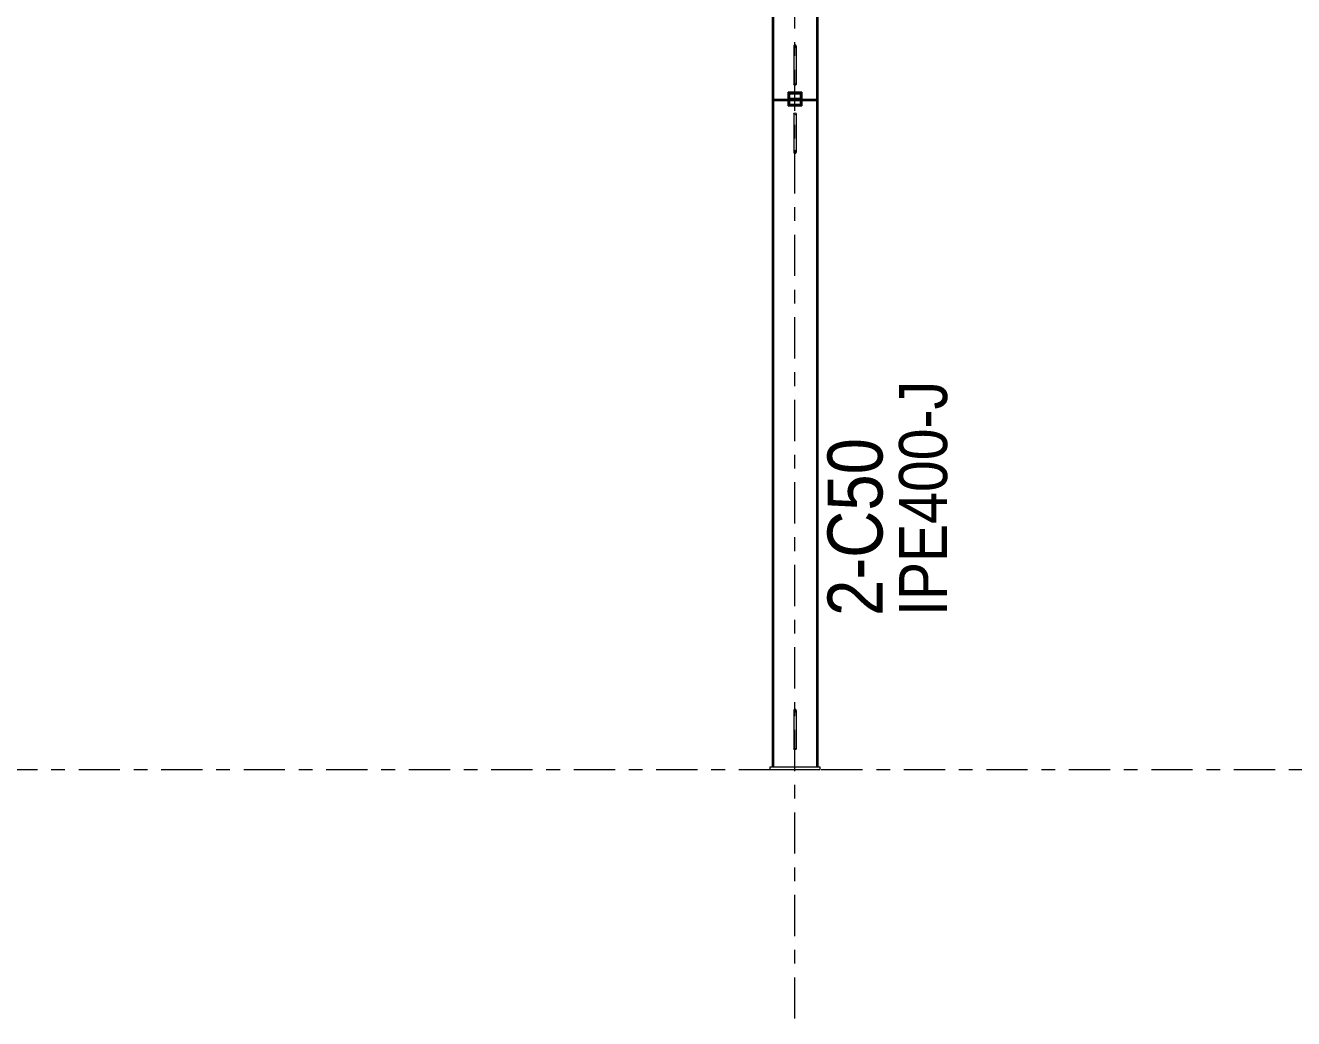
# Model space of a CAD drawing. Header units: millimetres. Extents: x -94 to 729, y -75 to 499.
# Drawn here: x 121.6 to 213.8, y 164.7 to 236.9 of the extents above; entities that cross this region are included whole.
import ezdxf

# ---------------------------------------------------------------- set-up
doc = ezdxf.new("R2010")
doc.units = ezdxf.units.MM
for name, pattern in [('XKITLINE00', [0]), ('XKITLINE02', [4, 2, -2]), ('XKITLINE03', [6, 3, -1, 1, -1])]:
    doc.linetypes.add(name, pattern=pattern)
for name, color, linetype, lineweight in [('Part', 2, 'Continuous', 0), ('PartMark', 7, 'Continuous', 0), ('S-grid', 1, 'Continuous', 0)]:
    doc.layers.add(name, color=color, linetype=linetype, lineweight=lineweight)
doc.styles.add('ARIAL', font='ARIAL.TTF')

# ---------------------------------------------------------------- blocks, each defined once
blk = doc.blocks.new('*A265')
at = {"layer": 'Part'}
blk.add_hatch(color=3, dxfattribs=at).paths.add_polyline_path([(177.586, 227.801), (177.645, 227.77), (177.67, 227.696), (177.645, 227.623), (177.586, 227.592), (177.527, 227.623), (177.503, 227.696), (177.527, 227.77)], flags=17)
blk = doc.blocks.new('*A266')
at = {"layer": 'Part'}
blk.add_hatch(color=3, dxfattribs=at).paths.add_polyline_path([(177.586, 187.185), (177.645, 187.154), (177.67, 187.081), (177.645, 187.007), (177.586, 186.977), (177.527, 187.007), (177.503, 187.081), (177.527, 187.154)], flags=17)
blk = doc.blocks.new('*A267')
at = {"layer": 'Part'}
blk.add_hatch(color=3, dxfattribs=at).paths.add_polyline_path([(177.586, 235.493), (177.645, 235.462), (177.67, 235.389), (177.645, 235.315), (177.586, 235.285), (177.527, 235.315), (177.503, 235.389), (177.527, 235.462)], flags=17)
blk = doc.blocks.new('*A268')
at = {"layer": 'Part'}
h = blk.add_hatch(color=3, dxfattribs=at)
h.paths.add_polyline_path([(177.17, 231.134), (177.17, 231.967), (178.003, 231.967), (178.003, 231.134)], flags=17)
h.paths.add_polyline_path([(177.203, 231.934), (177.203, 231.167), (177.97, 231.167), (177.97, 231.934)])
blk = doc.blocks.new('*A1139')
at = {"layer": 'S-grid', "color": 1, "linetype": 'XKITLINE03', "lineweight": 0}
blk.add_line((-54.497, 182.8), (599.838, 182.8), dxfattribs=at)
blk = doc.blocks.new('*A1372')
at = {"layer": 'S-grid', "color": 1, "linetype": 'XKITLINE03', "lineweight": 0}
blk.add_line((177.586, 164.687), (177.586, 301.476), dxfattribs=at)
at = {"layer": 'S-grid', "color": 3, "style": 'ARIAL', "width": 0.85}
blk.add_text("8'", height=3, dxfattribs=at).set_placement((176.092, 302.476))
blk = doc.blocks.new('*A1374')
at = {"layer": 'Part', "color": 2, "linetype": 'XKITLINE00', "lineweight": 0}
for p, q in [((175.92, 280.492), (179.253, 280.492)), ((176.028, 280.492), (176.028, 279.472)), ((179.145, 280.492), (179.145, 279.472)), ((176.028, 279.389), (176.028, 231.509)), ((179.145, 279.389), (179.145, 231.509)), ((175.92, 269.159), (175.92, 182.967)), ((179.253, 269.159), (179.253, 182.967)), ((176.028, 231.425), (176.028, 182.967)), ((179.145, 231.425), (179.145, 182.967))]:
    blk.add_line(p, q, dxfattribs=at)
at = {"layer": 'Part', "color": 7, "linetype": 'XKITLINE02', "lineweight": 0}
for p, q in [((175.92, 269.159), (175.92, 280.492)), ((179.253, 280.492), (179.253, 269.159)), ((176.028, 279.472), (176.028, 279.389)), ((179.145, 279.472), (179.145, 279.389)), ((176.028, 231.509), (176.028, 231.425)), ((179.145, 231.509), (179.145, 231.425)), ((179.253, 182.967), (175.92, 182.967))]:
    blk.add_line(p, q, dxfattribs=at)
blk = doc.blocks.new('*A1461')
at = {"layer": 'Part', "color": 7, "linetype": 'XKITLINE02', "lineweight": 0}
for p, q in [((178.003, 231.967), (177.17, 231.967)), ((177.17, 231.967), (177.17, 231.134)), ((177.203, 231.934), (177.97, 231.934)), ((177.203, 231.167), (177.203, 231.934)), ((177.97, 231.934), (177.97, 231.167)), ((178.003, 231.134), (178.003, 231.967)), ((177.17, 231.134), (178.003, 231.134)), ((177.97, 231.167), (177.203, 231.167))]:
    blk.add_line(p, q, dxfattribs=at)
blk = doc.blocks.new('*A1462')
at = {"layer": 'Part', "color": 7, "linetype": 'XKITLINE02', "lineweight": 0}
for p, q in [((177.503, 230.483), (177.527, 230.531)), ((177.503, 230.483), (177.503, 229.858)), ((177.527, 230.436), (177.503, 230.483)), ((177.527, 230.531), (177.586, 230.55)), ((177.586, 230.417), (177.527, 230.436)), ((177.586, 230.55), (177.645, 230.531)), ((177.645, 230.436), (177.586, 230.417)), ((177.645, 230.531), (177.67, 230.483)), ((177.67, 230.483), (177.645, 230.436)), ((177.67, 230.483), (177.67, 229.858))]:
    blk.add_line(p, q, dxfattribs=at)
at = {"layer": 'Part', "color": 2, "linetype": 'XKITLINE00', "lineweight": 0}
for p, q in [((177.503, 229.858), (177.503, 227.696)), ((177.67, 229.858), (177.67, 227.696)), ((177.586, 227.801), (177.527, 227.77)), ((177.645, 227.77), (177.586, 227.801)), ((177.527, 227.77), (177.503, 227.696)), ((177.503, 227.696), (177.527, 227.623)), ((177.527, 227.623), (177.586, 227.592)), ((177.586, 227.592), (177.645, 227.623)), ((177.67, 227.696), (177.645, 227.77)), ((177.645, 227.623), (177.67, 227.696))]:
    blk.add_line(p, q, dxfattribs=at)
blk = doc.blocks.new('*A1463')
at = {"layer": 'Part', "color": 2, "linetype": 'XKITLINE00', "lineweight": 0}
for p, q in [((177.527, 187.154), (177.503, 187.081)), ((177.503, 187.081), (177.503, 184.919)), ((177.503, 187.081), (177.527, 187.007)), ((177.586, 187.185), (177.527, 187.154)), ((177.527, 187.007), (177.586, 186.977)), ((177.645, 187.154), (177.586, 187.185)), ((177.586, 186.977), (177.645, 187.007)), ((177.67, 187.081), (177.645, 187.154)), ((177.645, 187.007), (177.67, 187.081)), ((177.67, 187.081), (177.67, 184.919))]:
    blk.add_line(p, q, dxfattribs=at)
at = {"layer": 'Part', "color": 7, "linetype": 'XKITLINE02', "lineweight": 0}
for p, q in [((177.503, 184.919), (177.503, 184.294)), ((177.67, 184.919), (177.67, 184.294)), ((177.503, 184.294), (177.527, 184.341)), ((177.527, 184.247), (177.503, 184.294)), ((177.527, 184.341), (177.586, 184.361)), ((177.586, 184.227), (177.527, 184.247)), ((177.586, 184.361), (177.645, 184.341)), ((177.645, 184.247), (177.586, 184.227)), ((177.645, 184.341), (177.67, 184.294)), ((177.67, 184.294), (177.645, 184.247))]:
    blk.add_line(p, q, dxfattribs=at)
blk = doc.blocks.new('*A1464')
at = {"layer": 'Part', "color": 2, "linetype": 'XKITLINE00', "lineweight": 0}
for p, q in [((177.527, 235.462), (177.503, 235.389)), ((177.503, 235.389), (177.503, 233.242)), ((177.503, 235.389), (177.527, 235.315)), ((177.586, 235.493), (177.527, 235.462)), ((177.527, 235.315), (177.586, 235.285)), ((177.645, 235.462), (177.586, 235.493)), ((177.586, 235.285), (177.645, 235.315)), ((177.67, 235.389), (177.645, 235.462)), ((177.645, 235.315), (177.67, 235.389)), ((177.67, 235.389), (177.67, 233.242))]:
    blk.add_line(p, q, dxfattribs=at)
at = {"layer": 'Part', "color": 7, "linetype": 'XKITLINE02', "lineweight": 0}
for p, q in [((177.503, 233.242), (177.503, 232.62)), ((177.503, 232.62), (177.527, 232.667)), ((177.527, 232.572), (177.503, 232.62)), ((177.527, 232.667), (177.586, 232.686)), ((177.586, 232.553), (177.527, 232.572)), ((177.586, 232.686), (177.645, 232.667)), ((177.645, 232.572), (177.586, 232.553)), ((177.645, 232.667), (177.67, 232.62)), ((177.67, 232.62), (177.645, 232.572)), ((177.67, 233.242), (177.67, 232.62))]:
    blk.add_line(p, q, dxfattribs=at)
blk = doc.blocks.new('*A1465')
at = {"layer": 'Part', "color": 2, "linetype": 'XKITLINE00', "lineweight": 0}
for p, q in [((177.17, 231.967), (177.17, 231.134)), ((177.17, 231.967), (178.003, 231.967)), ((177.203, 231.167), (177.203, 231.934)), ((177.203, 231.934), (177.97, 231.934)), ((177.97, 231.934), (177.97, 231.167)), ((178.003, 231.967), (178.003, 231.134)), ((178.003, 231.134), (177.17, 231.134)), ((177.97, 231.167), (177.203, 231.167))]:
    blk.add_line(p, q, dxfattribs=at)
blk = doc.blocks.new('*A1466')
at = {"layer": 'Part', "color": 2, "linetype": 'XKITLINE00', "lineweight": 0}
for p, q in [((175.753, 182.967), (175.753, 182.8)), ((179.42, 182.967), (175.753, 182.967)), ((175.753, 182.8), (179.42, 182.8)), ((179.42, 182.8), (179.42, 182.967))]:
    blk.add_line(p, q, dxfattribs=at)
blk = doc.blocks.new('*A1467')
at = {"layer": 'Part', "color": 7, "linetype": 'XKITLINE02', "lineweight": 0}
for p, q in [((179.145, 231.509), (176.028, 231.509)), ((176.028, 231.425), (176.028, 231.509)), ((176.153, 231.509), (176.153, 231.425)), ((179.02, 231.425), (179.02, 231.509)), ((179.145, 231.509), (179.145, 231.425)), ((179.145, 231.425), (176.028, 231.425))]:
    blk.add_line(p, q, dxfattribs=at)
blk = doc.blocks.new('*A1468')
at = {"layer": 'Part', "color": 7, "linetype": 'XKITLINE02', "lineweight": 0}
for p, q in [((177.086, 231.592), (177.086, 231.509)), ((178.086, 231.592), (177.086, 231.592)), ((177.086, 231.509), (178.086, 231.509)), ((178.086, 231.509), (178.086, 231.592))]:
    blk.add_line(p, q, dxfattribs=at)
blk = doc.blocks.new('*A1469')
at = {"layer": 'Part', "color": 7, "linetype": 'XKITLINE02', "lineweight": 0}
for p, q in [((177.086, 232.05), (178.086, 232.05)), ((177.086, 231.05), (177.086, 232.05)), ((178.086, 232.05), (178.086, 231.05)), ((178.086, 231.05), (177.086, 231.05))]:
    blk.add_line(p, q, dxfattribs=at)
blk = doc.blocks.new('*A1470')
at = {"layer": 'Part', "color": 2, "linetype": 'XKITLINE00', "lineweight": 0}
for p, q in [((177.086, 231.509), (176.028, 231.509)), ((176.028, 231.425), (176.028, 231.509)), ((179.145, 231.509), (178.086, 231.509)), ((179.145, 231.509), (179.145, 231.425)), ((177.086, 231.425), (176.028, 231.425)), ((179.145, 231.425), (178.086, 231.425))]:
    blk.add_line(p, q, dxfattribs=at)
at = {"layer": 'Part', "color": 7, "linetype": 'XKITLINE02', "lineweight": 0}
for p, q in [((176.153, 231.425), (176.153, 231.509)), ((178.086, 231.509), (177.086, 231.509)), ((179.02, 231.425), (179.02, 231.509)), ((178.086, 231.425), (177.086, 231.425))]:
    blk.add_line(p, q, dxfattribs=at)
blk = doc.blocks.new('*A1471')
at = {"layer": 'Part', "color": 7, "linetype": 'XKITLINE02', "lineweight": 0}
for p, q in [((177.086, 231.509), (177.086, 231.592)), ((177.086, 231.592), (178.086, 231.592)), ((178.086, 231.509), (177.086, 231.509)), ((178.086, 231.592), (178.086, 231.509))]:
    blk.add_line(p, q, dxfattribs=at)
blk = doc.blocks.new('*A1472')
at = {"layer": 'Part', "color": 2, "linetype": 'XKITLINE00', "lineweight": 0}
for p, q in [((178.086, 232.05), (177.086, 232.05)), ((177.086, 232.05), (177.086, 231.05)), ((178.086, 231.05), (178.086, 232.05)), ((177.086, 231.05), (178.086, 231.05))]:
    blk.add_line(p, q, dxfattribs=at)
blk = doc.blocks.new('*A2379')
at = {"layer": 'PartMark', "color": 7, "style": 'ARIAL', "width": 0.85}
blk.add_text('IPE400-J', height=3.5, rotation=90.00021, dxfattribs=at).set_placement((188.653, 193.967))
at = {"layer": 'PartMark', "color": 3, "style": 'ARIAL', "width": 0.85}
blk.add_text('2-C50', height=4, rotation=90.00021, dxfattribs=at).set_placement((183.953, 193.967))

msp = doc.modelspace()

# ---------------------------------------------------------------- block references
at = {"lineweight": 0}
for name in ['*A1372', '*A1374', '*A267', '*A1464', '*A1467', '*A1470', '*A1469', '*A1472', '*A1468', '*A1471', '*A268', '*A1461', '*A1465', '*A1462', '*A265', '*A2379', '*A266', '*A1463', '*A1139', '*A1466']:
    msp.add_blockref(name, (0, 0), dxfattribs=at)

doc.saveas('drawing.dxf')
